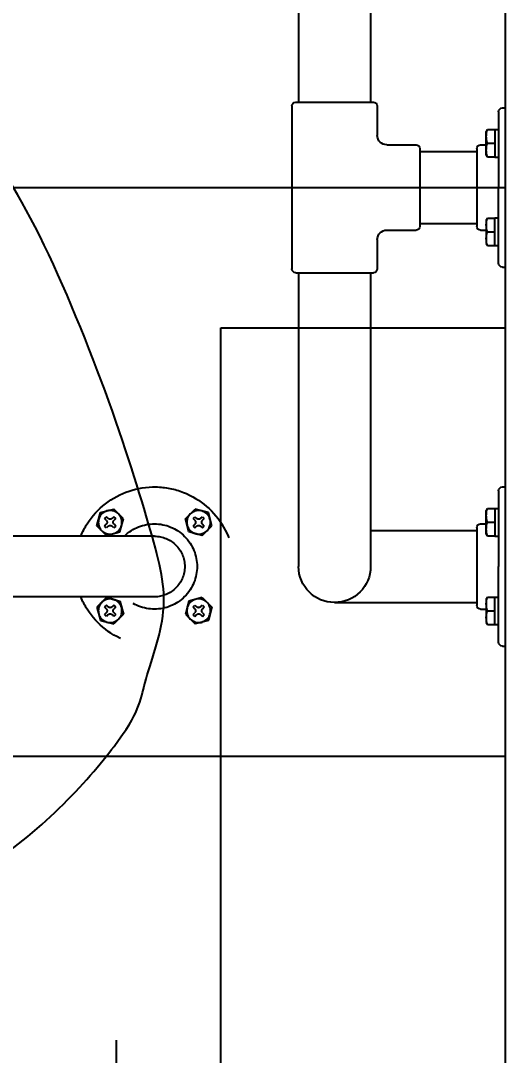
# Model space of a CAD drawing. Header units: millimetres. Extents: x 2213 to 82676, y 1050 to 28650.
# Drawn here: x 32668 to 32923, y 3129 to 3675 of the extents above; entities that cross this region are included whole.
import ezdxf

# ---------------------------------------------------------------- set-up
doc = ezdxf.new("R2010")
doc.units = ezdxf.units.MM
doc.header["$LTSCALE"] = 200
doc.header["$PDMODE"] = 3
doc.linetypes.add('CEN', pattern=[62, 60, -1, 0, -1])
doc.linetypes.add('H1', pattern=[1, 0.5, -0.5])
doc.layers.get('Defpoints').update_dxf_attribs({"color": 137})
for name, color, linetype in [('01-CEN', 1, 'CEN'), ('01HAT', 8, 'Continuous'), ('01TOILET', 6, 'Continuous'), ('2', 2, 'Continuous'), ('A-FIX', 5, 'Continuous'), ('DIM', 7, 'Continuous')]:
    doc.layers.add(name, color=color, linetype=linetype)
doc.styles.add('맑은고딕', font='malgun.ttf')
doc.styles.add('스타일1', font='malgun.ttf')
doc.dimstyles.new('CJA-50', dxfattribs={"dimscale": 50, "dimtxt": 3, "dimasz": 1, "dimexe": 2, "dimexo": 3, "dimgap": 1, "dimtad": 1, "dimdec": 0, "dimzin": 1, "dimdsep": 46, "dimlunit": 6, "dimtxsty": '스타일1', "dimblk": 'GAUN-DOT', "dimcen": -2, "dimdle": 2, "dimclrd": 256, "dimclre": 256, "dimclrt": 3, "dimadec": 0, "dimazin": 0, "dimtfac": 1, "dimtdec": 0, "dimtix": 1, "dimtmove": 2, "dimatfit": 3, "dimldrblk": 'DOTSMALL', "dimfxl": 1, "dimtolj": 1, "dimtzin": 1, "dimarcsym": 0})

# ---------------------------------------------------------------- blocks, each defined once
blk = doc.blocks.new('수평수직손잡이')
for p, q in [((14614.96, 32020.16), (14614.96, 31425.16)), ((14652.96, 32020.16), (14652.96, 31425.16)), ((14654.46, 31425.16), (14613.46, 31425.16)), ((14543.96, 31422.16), (14543.96, 31338.16)), ((14545.46, 31422.16), (14543.96, 31422.16)), ((14547.46, 31420.16), (14547.46, 31380.16)), ((14611.46, 31423.16), (14611.46, 31407.66)), ((14656.46, 31423.16), (14656.46, 31337.16)), ((14549.46, 31410.74), (14547.46, 31410.74)), ((14549.46, 31410.74), (14549.46, 31396.24)), ((14553.4, 31410.71), (14549.46, 31410.71)), ((14553.96, 31409.74), (14553.4, 31410.71)), ((14553.96, 31397.24), (14553.96, 31409.74)), ((14553.4, 31403.49), (14549.46, 31403.49)), ((14556.96, 31402.66), (14553.96, 31402.66)), ((14606.46, 31402.66), (14590.96, 31402.66)), ((14553.96, 31397.24), (14553.4, 31396.28)), ((14558.96, 31400.66), (14558.96, 31359.66)), ((14588.96, 31399.16), (14558.96, 31399.16)), ((14588.96, 31400.66), (14588.96, 31359.66)), ((14549.46, 31396.24), (14547.46, 31396.24)), ((14553.4, 31396.28), (14549.46, 31396.28)), ((14547.46, 31340.16), (14547.46, 31380.16)), ((14549.46, 31364.07), (14547.46, 31364.07)), ((14549.46, 31349.57), (14549.46, 31364.07)), ((14553.4, 31364.04), (14549.46, 31364.04)), ((14553.96, 31363.07), (14553.4, 31364.04)), ((14553.96, 31363.07), (14553.96, 31350.57)), ((14588.96, 31361.16), (14558.96, 31361.16)), ((14553.4, 31356.82), (14549.46, 31356.82)), ((14556.96, 31357.66), (14553.96, 31357.66)), ((14606.46, 31357.66), (14590.96, 31357.66)), ((14549.46, 31349.57), (14547.46, 31349.57)), ((14553.4, 31349.61), (14549.46, 31349.61)), ((14553.96, 31350.57), (14553.4, 31349.61)), ((14611.46, 31352.66), (14611.46, 31337.16)), ((14545.46, 31338.16), (14543.96, 31338.16)), ((14654.46, 31335.16), (14613.46, 31335.16)), ((14614.96, 31335.16), (14614.96, 31180.16)), ((14652.96, 31335.16), (14652.96, 31180.16)), ((14543.96, 31222.16), (14543.96, 31138.16)), ((14545.46, 31222.16), (14543.96, 31222.16)), ((14547.46, 31220.16), (14547.46, 31180.16)), ((14549.46, 31210.74), (14547.46, 31210.74)), ((14549.46, 31210.74), (14549.46, 31196.24)), ((14553.4, 31210.71), (14549.46, 31210.71)), ((14553.96, 31209.74), (14553.4, 31210.71)), ((14553.96, 31197.24), (14553.96, 31209.74)), ((14553.4, 31203.49), (14549.46, 31203.49)), ((14556.96, 31202.66), (14553.96, 31202.66)), ((14558.96, 31200.66), (14558.96, 31159.66)), ((14549.46, 31196.24), (14547.46, 31196.24)), ((14553.4, 31196.28), (14549.46, 31196.28)), ((14553.96, 31197.24), (14553.4, 31196.28)), ((14614.96, 31199.16), (14558.96, 31199.16)), ((14547.46, 31140.16), (14547.46, 31180.16)), ((14549.46, 31164.07), (14547.46, 31164.07)), ((14549.46, 31149.57), (14549.46, 31164.07)), ((14553.4, 31164.04), (14549.46, 31164.04)), ((14553.96, 31163.07), (14553.4, 31164.04)), ((14553.96, 31163.07), (14553.96, 31150.57)), ((14553.4, 31156.82), (14549.46, 31156.82)), ((14556.96, 31157.66), (14553.96, 31157.66)), ((14633.96, 31161.16), (14558.96, 31161.16)), ((14549.46, 31149.57), (14547.46, 31149.57)), ((14553.4, 31149.61), (14549.46, 31149.61)), ((14553.96, 31150.57), (14553.4, 31149.61)), ((14545.46, 31138.16), (14543.96, 31138.16))]:
    blk.add_line(p, q)
for centre, radius, start, end in [((14613.46, 31423.16), 2, 90, 180), ((14654.46, 31423.16), 2, 0, 90), ((14545.46, 31420.16), 2, 0, 90), ((14542.03, 31407.1), 11.93, 342.4016, 17.5984), ((14542.03, 31399.88), 11.93, 342.4016, 17.5984), ((14556.96, 31400.66), 2, 0, 90), ((14590.96, 31400.66), 2, 90, 180), ((14606.46, 31407.66), 5, 270, 0), ((14542.03, 31360.43), 11.93, 342.4016, 17.5984), ((14556.96, 31359.66), 2, 270, 0), ((14590.96, 31359.66), 2, 180, 270), ((14542.03, 31353.22), 11.93, 342.4016, 17.5984), ((14606.46, 31352.66), 5, 0, 90), ((14545.46, 31340.16), 2, 270, 0), ((14613.46, 31337.16), 2, 180, 270), ((14654.46, 31337.16), 2, 270, 0), ((14545.46, 31220.16), 2, 0, 90), ((14542.03, 31207.1), 11.93, 342.4016, 17.5984), ((14542.03, 31199.88), 11.93, 342.4016, 17.5984), ((14556.96, 31200.66), 2, 0, 90), ((14633.96, 31180.16), 19, 180, 0), ((14542.03, 31160.43), 11.93, 342.4016, 17.5984), ((14542.03, 31153.22), 11.93, 342.4016, 17.5984), ((14556.96, 31159.66), 2, 270, 0), ((14545.46, 31140.16), 2, 270, 0)]:
    blk.add_arc(centre, radius, start, end)
blk = doc.blocks.new('대변기 정면도')
at = {"linetype": 'H1'}
for p, q in [((14698.66, 31221.63), (14700.52, 31228.6)), ((14700.52, 31228.6), (14707.49, 31230.46)), ((14712.6, 31225.36), (14707.49, 31230.46)), ((14703.65, 31226.46), (14702.66, 31225.47)), ((14703.58, 31224.55), (14702.66, 31225.47)), ((14703.58, 31222.43), (14702.66, 31221.51)), ((14704.57, 31225.54), (14703.65, 31226.46)), ((14707.61, 31226.46), (14706.69, 31225.54)), ((14708.6, 31225.47), (14707.61, 31226.46)), ((14708.6, 31225.47), (14707.68, 31224.55)), ((14708.6, 31221.51), (14707.68, 31222.43)), ((14710.73, 31218.39), (14712.6, 31225.36)), ((14703.76, 31216.52), (14698.66, 31221.63)), ((14703.65, 31220.52), (14702.66, 31221.51)), ((14704.57, 31221.44), (14703.65, 31220.52)), ((14703.76, 31216.52), (14710.73, 31218.39)), ((14707.61, 31220.52), (14706.69, 31221.44)), ((14708.6, 31221.51), (14707.61, 31220.52)), ((14703.76, 31183.79), (14698.66, 31178.69)), ((14698.66, 31178.69), (14700.52, 31171.72)), ((14703.65, 31179.79), (14702.66, 31178.8)), ((14703.58, 31177.88), (14702.66, 31178.8)), ((14704.57, 31178.87), (14703.65, 31179.79)), ((14703.76, 31183.79), (14710.73, 31181.93)), ((14707.61, 31179.79), (14706.69, 31178.87)), ((14708.6, 31178.8), (14707.61, 31179.79)), ((14708.6, 31178.8), (14707.68, 31177.88)), ((14710.73, 31181.93), (14712.6, 31174.96)), ((14703.58, 31175.76), (14702.66, 31174.84)), ((14703.65, 31173.85), (14702.66, 31174.84)), ((14704.57, 31174.77), (14703.65, 31173.85)), ((14707.61, 31173.85), (14706.69, 31174.77)), ((14712.6, 31174.96), (14707.49, 31169.85)), ((14708.6, 31174.84), (14707.61, 31173.85)), ((14708.6, 31174.84), (14707.68, 31175.76)), ((14700.52, 31171.72), (14707.49, 31169.85))]:
    blk.add_line(p, q, dxfattribs=at)
at = {"linetype": 'H1', "ltscale": 30}
for p, q in [((14745.33, 31225.36), (14750.43, 31230.46)), ((14757.4, 31228.6), (14750.43, 31230.46)), ((14759.27, 31221.63), (14757.4, 31228.6)), ((14747.19, 31218.39), (14745.33, 31225.36)), ((14749.33, 31225.47), (14750.32, 31226.46)), ((14749.33, 31225.47), (14750.25, 31224.55)), ((14749.33, 31221.51), (14750.25, 31222.43)), ((14750.32, 31226.46), (14751.24, 31225.54)), ((14753.36, 31225.54), (14754.28, 31226.46)), ((14754.28, 31226.46), (14755.27, 31225.47)), ((14754.35, 31224.55), (14755.27, 31225.47)), ((14754.35, 31222.43), (14755.27, 31221.51)), ((14754.16, 31216.52), (14747.19, 31218.39)), ((14749.33, 31221.51), (14750.32, 31220.52)), ((14750.32, 31220.52), (14751.24, 31221.44)), ((14753.36, 31221.44), (14754.28, 31220.52)), ((14754.16, 31216.52), (14759.27, 31221.63)), ((14754.28, 31220.52), (14755.27, 31221.51)), ((14728.96, 31216.16), (15238.96, 31216.16)), ((14728.96, 31184.16), (15238.96, 31184.16)), ((14747.19, 31181.93), (14745.33, 31174.96)), ((14754.16, 31183.79), (14747.19, 31181.93)), ((14749.33, 31178.8), (14750.32, 31179.79)), ((14749.33, 31178.8), (14750.25, 31177.88)), ((14750.32, 31179.79), (14751.24, 31178.87)), ((14753.36, 31178.87), (14754.28, 31179.79)), ((14754.16, 31183.79), (14759.27, 31178.69)), ((14754.28, 31179.79), (14755.27, 31178.8)), ((14754.35, 31177.88), (14755.27, 31178.8)), ((14759.27, 31178.69), (14757.4, 31171.72)), ((14745.33, 31174.96), (14750.43, 31169.85)), ((14749.33, 31174.84), (14750.25, 31175.76)), ((14749.33, 31174.84), (14750.32, 31173.85)), ((14750.32, 31173.85), (14751.24, 31174.77)), ((14753.36, 31174.77), (14754.28, 31173.85)), ((14754.28, 31173.85), (14755.27, 31174.84)), ((14754.35, 31175.76), (14755.27, 31174.84)), ((14757.4, 31171.72), (14750.43, 31169.85))]:
    blk.add_line(p, q, dxfattribs=at)
at = {"linetype": 'H1'}
for centre in [(14705.63, 31223.49), (14705.63, 31176.82)]:
    blk.add_circle(centre, 6.25, dxfattribs=at)
at = {"linetype": 'H1', "ltscale": 30}
for centre in [(14752.3, 31223.49), (14752.3, 31176.82)]:
    blk.add_circle(centre, 6.25, dxfattribs=at)
at = {"linetype": 'H1'}
for centre, radius, start, end in [((14728.96, 31200.16), 42, 22.3927, 337.6073), ((14702.52, 31223.49), 1.5, 315, 45), ((14705.63, 31226.6), 1.5, 225, 315), ((14728.96, 31200.16), 22.5, 45.3254, 314.6746), ((14708.74, 31223.49), 1.5, 135, 225), ((14705.63, 31220.38), 1.5, 45, 135), ((14728.96, 31200.16), 16, 90, 270), ((14705.63, 31179.94), 1.5, 225, 315), ((14702.52, 31176.82), 1.5, 315, 45), ((14705.63, 31173.71), 1.5, 45, 135), ((14708.74, 31176.82), 1.5, 135, 225)]:
    blk.add_arc(centre, radius, start, end, dxfattribs=at)
at = {"linetype": 'H1', "ltscale": 30}
for centre, start, end in [((14749.18, 31223.49), 315, 45), ((14752.3, 31226.6), 225, 315), ((14755.41, 31223.49), 135, 225), ((14752.3, 31220.38), 45, 135), ((14752.3, 31179.94), 225, 315), ((14749.18, 31176.82), 315, 45), ((14752.3, 31173.71), 45, 135), ((14755.41, 31176.82), 135, 225)]:
    blk.add_arc(centre, 1.5, start, end, dxfattribs=at)
blk.add_open_spline([(14952.18, 31384.13), (14950.71, 31415.55), (14940.87, 31432.05), (14923.14, 31446.66), (14901.79, 31451.14), (14860.93, 31451.94), (14828.2, 31437.3), (14792.66, 31387.49), (14752.16, 31289.08), (14728.68, 31212.88), (14720.08, 31177.64), (14736.61, 31134.76), (14736.61, 31117.39), (14818.23, 31027.1), (14900.76, 31025.9), (14924.53, 31026.79), (14943.89, 31048.39), (14949.7, 31067.94), (14949.64, 31243.54), (14953.64, 31352.71), (14952.18, 31384.13)], degree=3)
blk.add_blockref('수평수직손잡이', (0, 20))
blk = doc.blocks.new('GAUN-DOT')
at = {"linetype": 'ByBlock'}
for p, q in [((0, -2), (0, 2)), ((2, 0), (-2, 0))]:
    blk.add_line(p, q, dxfattribs=at)
at = {"const_width": 2.25}
blk.add_lwpolyline([(0, 0.28125, 1), (0, -0.28125, 1)], format="xyb", close=True, dxfattribs=at)
blk = doc.blocks.new('*D408')
at = {"layer": 'Defpoints', "color": 0, "transparency": 16777216}
for p in [(32901.52, 3037.36), (32697.01, 2687.36), (32718.34, 2687.36)]:
    blk.add_point(p, dxfattribs=at)
at = {"layer": 'DIM', "lineweight": -2, "transparency": 16777216}
for p, q in [((32718.34, 3087.36), (32718.34, 3137.36)), ((32751.52, 3037.36), (32618.34, 3037.36)), ((32718.34, 3037.36), (32718.34, 2687.36)), ((32847.01, 2687.36), (32818.34, 2687.36)), ((32718.34, 2637.36), (32718.34, 2587.36))]:
    blk.add_line(p, q, dxfattribs=at)
at = {"layer": 'DIM', "lineweight": -2, "transparency": 16777216, "xscale": 50, "yscale": 50, "zscale": 50}
for p, rotation in [((32718.34, 3037.36), 270), ((32718.34, 2687.36), 90)]:
    blk.add_blockref('GAUN-DOT', p, dxfattribs=dict(at, rotation=rotation))
at = {"layer": 'DIM', "color": 3, "transparency": 16777216, "insert": (32590.84, 2862.36), "char_height": 150, "attachment_point": 5, "rotation": 90, "style": '맑은고딕'}
blk.add_mtext('\\A1;350', dxfattribs=at)
blk = doc.blocks.new('_DotSmall')
at = {"layer": 'DIM'}
h = blk.add_hatch(color=256, dxfattribs=at)
edge = h.paths.add_edge_path()
edge.add_arc((0, 0), 0.2, 0, 360)
at = {"layer": 'DIM', "linetype": 'ByBlock'}
blk.add_circle((0, 0), 0.2, dxfattribs=at)

msp = doc.modelspace()

# ---------------------------------------------------------------- linework, layer by layer
at = {"layer": '01-CEN'}
msp.add_line((32923.33, 5594.97), (32923.33, 2550), dxfattribs=at)
at = {"layer": '01HAT'}
for p, q in [((30998.33, 3587.36), (32923.33, 3587.36)), ((30998.33, 3287.36), (32923.33, 3287.36, 0))]:
    msp.add_line(p, q, dxfattribs=at)
at = {"layer": '01TOILET'}
msp.add_lwpolyline([(32773.33, 3513.36), (32923.33, 3513.36), (32923.33, 3037.36), (32773.33, 3037.36)], close=True, dxfattribs=at)
at = {"layer": '2'}
msp.add_lwpolyline([(30998.33, 5087.36), (32923.33, 5087.36), (32923.33, 2687.36), (30998.33, 2687.36)], close=True, dxfattribs=at)

# ---------------------------------------------------------------- block references
at = {"layer": 'A-FIX', "xscale": -1}
msp.add_blockref('대변기 정면도', (47467.29, -27812.8), dxfattribs=at)

# ---------------------------------------------------------------- dimensions: what is measured, and where the dimension line sits
at = {"layer": 'DIM'}
dim = msp.add_linear_dim(base=(32718.34, 2687.36), p1=(32901.52, 3037.36), p2=(32697.01, 2687.36), angle=90, dimstyle='CJA-50', override={"dimtxsty": '맑은고딕'}, dxfattribs=at)
dim.commit()
dim.dimension.update_dxf_attribs({"geometry": '*D408', "text_midpoint": (32590.84, 2862.36)})

doc.saveas('drawing.dxf')
